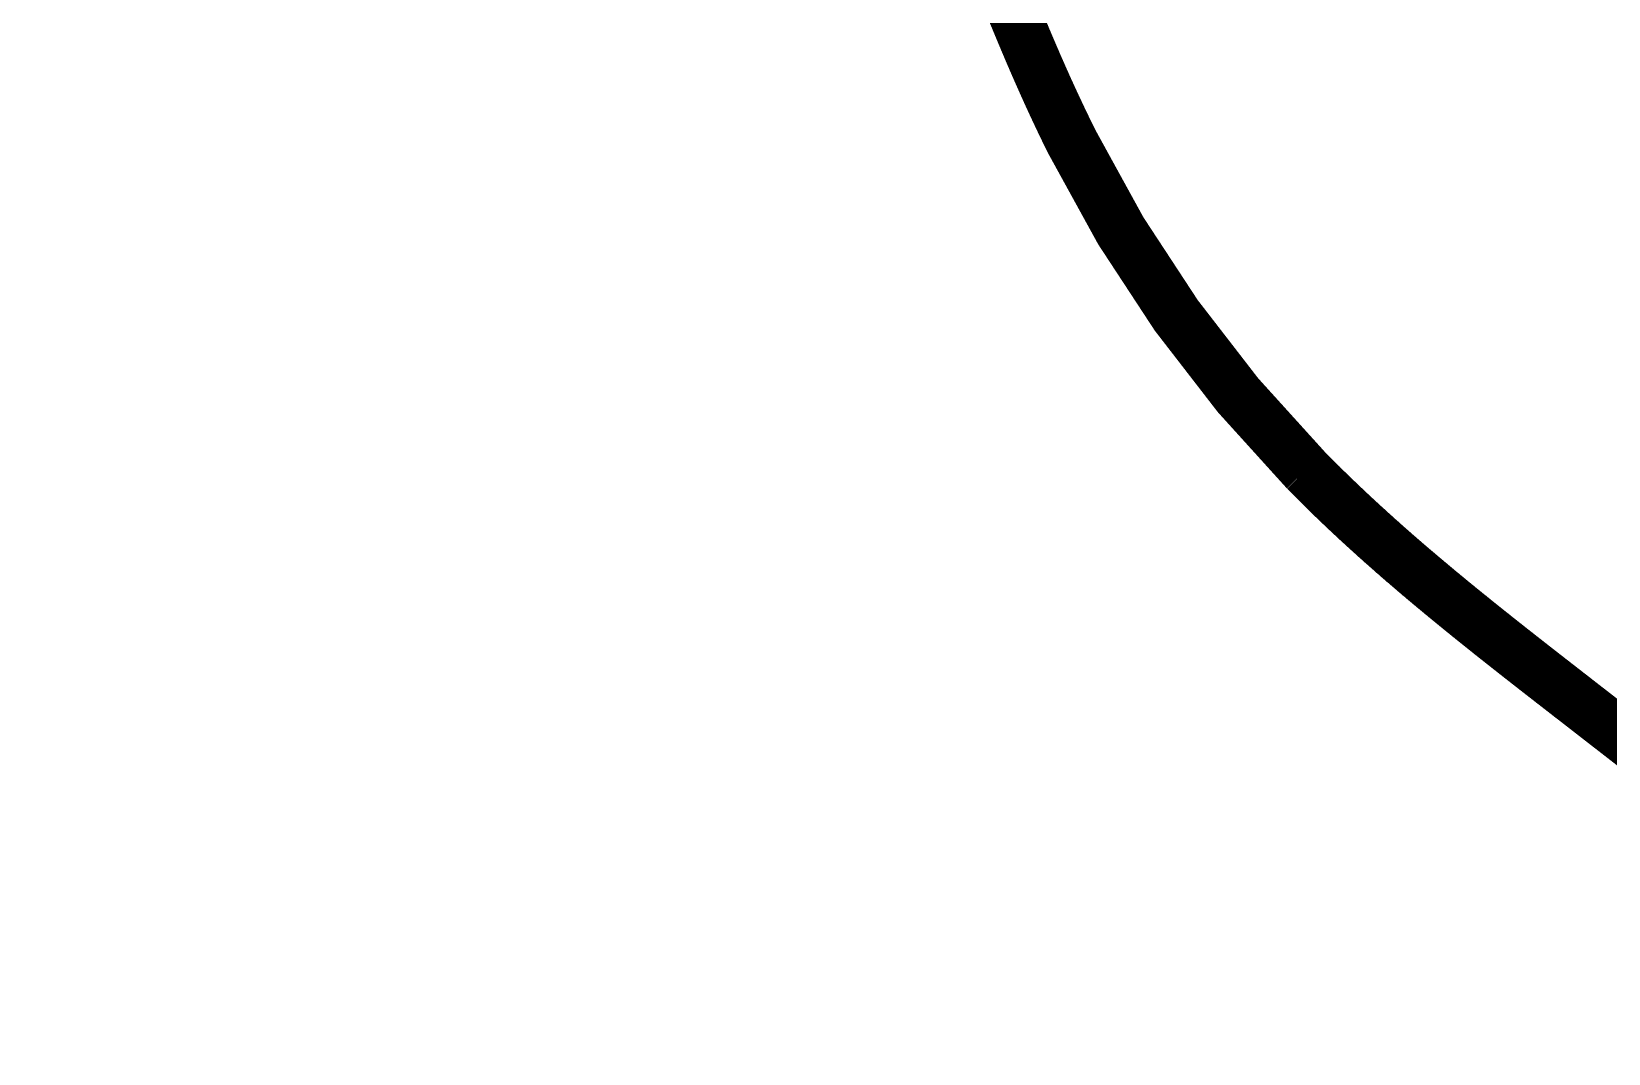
# Model space of a CAD drawing. Header units: millimetres. Extents: x 35362846 to 35427064, y 2977703 to 3025069.
# Drawn here: x 35376945 to 35381434, y 2999897 to 3002806 of the extents above; entities that cross this region are included whole.
import ezdxf

# ---------------------------------------------------------------- set-up
doc = ezdxf.new("R2010")
doc.units = ezdxf.units.MM
doc.layers.add('zhix', color=7, linetype='Continuous', lineweight=100)

msp = doc.modelspace()

# ---------------------------------------------------------------- linework, layer by layer
at = {"color": 7, "lineweight": 30, "const_width": 1}
for points in [[(35384406.5, 3005998.6, 0.000006), (35384370.3, 3006272.9, -0.000003), (35384314.3, 3006696.5, -0.004654)], [(35384406.5, 3005998.6, 0.000006), (35384370.3, 3006272.9, -0.000003), (35384314.3, 3006696.5, -0.004654)], [(35384466, 3006006.4, 0.000006), (35384429.8, 3006280.8, -0.000003), (35384373.8, 3006704.4, -0.004654)], [(35384466, 3006006.4, 0.000006), (35384429.8, 3006280.8, -0.000003), (35384373.8, 3006704.4, -0.004654)]]:
    msp.add_lwpolyline(points, format="xyb", dxfattribs=at)
at = {"layer": 'zhix', "color": 5, "const_width": 150, "flags": 128}
msp.add_lwpolyline([(35382421.4, 3000063.4), (35381335.7, 3000906.8), (35381334.9, 3000907.4), (35381334.2, 3000908), (35381333.4, 3000908.6), (35381332.6, 3000909.2), (35381331.8, 3000909.9), (35381331, 3000910.5), (35381330.2, 3000911.1), (35381329.4, 3000911.7), (35381328.6, 3000912.3), (35381327.8, 3000912.9), (35381327, 3000913.5), (35381326.3, 3000914.2), (35381325.5, 3000914.8), (35381324.7, 3000915.4), (35381323.9, 3000916), (35381323.1, 3000916.6), (35381322.3, 3000917.2), (35381321.5, 3000917.8), (35381320.7, 3000918.4), (35381319.9, 3000919.1), (35381319.2, 3000919.7), (35381318.4, 3000920.3), (35381317.6, 3000920.9), (35381316.8, 3000921.5), (35381316, 3000922.1), (35381315.2, 3000922.7), (35381314.4, 3000923.4), (35381313.6, 3000924), (35381312.8, 3000924.6), (35381312, 3000925.2), (35381311.3, 3000925.8), (35381310.5, 3000926.4), (35381309.7, 3000927), (35381308.9, 3000927.7), (35381308.1, 3000928.3), (35381307.3, 3000928.9), (35381306.5, 3000929.5), (35381305.7, 3000930.1), (35381304.9, 3000930.7), (35381304.1, 3000931.3), (35381303.4, 3000931.9), (35381302.6, 3000932.6), (35381301.8, 3000933.2), (35381301, 3000933.8), (35381300.2, 3000934.4), (35381299.4, 3000935), (35381298.6, 3000935.6), (35381297.8, 3000936.2), (35381297, 3000936.9), (35381296.3, 3000937.5), (35381295.5, 3000938.1), (35381294.7, 3000938.7), (35381293.9, 3000939.3), (35381293.1, 3000939.9), (35381292.3, 3000940.5), (35381291.5, 3000941.2), (35381290.7, 3000941.8), (35381289.9, 3000942.4), (35381289.1, 3000943), (35381288.4, 3000943.6), (35381287.6, 3000944.2), (35381286.8, 3000944.8), (35381286, 3000945.5), (35381285.2, 3000946.1), (35381284.4, 3000946.7), (35381283.6, 3000947.3), (35381282.8, 3000947.9), (35381282, 3000948.5), (35381281.3, 3000949.1), (35381280.5, 3000949.7), (35381279.7, 3000950.4), (35381278.9, 3000951), (35381278.1, 3000951.6), (35381277.3, 3000952.2), (35381276.5, 3000952.8), (35381275.7, 3000953.4), (35381274.9, 3000954), (35381274.2, 3000954.7), (35381273.4, 3000955.3), (35381272.6, 3000955.9), (35381271.8, 3000956.5), (35381271, 3000957.1), (35381270.2, 3000957.7), (35381269.4, 3000958.3), (35381268.6, 3000959), (35381267.8, 3000959.6), (35381267, 3000960.2), (35381266.3, 3000960.8), (35381265.5, 3000961.4), (35381264.7, 3000962), (35381263.9, 3000962.6), (35381263.1, 3000963.3), (35381262.3, 3000963.9), (35381261.5, 3000964.5), (35381260.7, 3000965.1), (35381259.9, 3000965.7), (35381259.2, 3000966.3), (35381258.4, 3000966.9), (35381257.6, 3000967.6), (35381256.8, 3000968.2), (35381256, 3000968.8), (35381255.2, 3000969.4), (35381254.4, 3000970), (35381253.6, 3000970.6), (35381252.8, 3000971.2), (35381252.1, 3000971.9), (35381251.3, 3000972.5), (35381250.5, 3000973.1), (35381249.7, 3000973.7), (35381248.9, 3000974.3), (35381248.1, 3000974.9), (35381247.3, 3000975.6), (35381246.5, 3000976.2), (35381245.7, 3000976.8), (35381245, 3000977.4), (35381244.2, 3000978), (35381243.4, 3000978.6), (35381242.6, 3000979.2), (35381241.8, 3000979.9), (35381241, 3000980.5), (35381240.2, 3000981.1), (35381239.4, 3000981.7), (35381238.7, 3000982.3), (35381237.9, 3000982.9), (35381237.1, 3000983.5), (35381236.3, 3000984.2), (35381235.5, 3000984.8), (35381234.7, 3000985.4), (35381233.9, 3000986), (35381233.1, 3000986.6), (35381232.3, 3000987.2), (35381231.6, 3000987.9), (35381230.8, 3000988.5), (35381230, 3000989.1), (35381229.2, 3000989.7), (35381228.4, 3000990.3), (35381227.6, 3000990.9), (35381226.8, 3000991.5), (35381226, 3000992.2), (35381225.3, 3000992.8), (35381224.5, 3000993.4), (35381223.7, 3000994), (35381222.9, 3000994.6), (35381222.1, 3000995.2), (35381221.3, 3000995.9), (35381220.5, 3000996.5), (35381219.7, 3000997.1), (35381218.9, 3000997.7), (35381218.2, 3000998.3), (35381217.4, 3000998.9), (35381216.6, 3000999.6), (35381215.8, 3001000.2), (35381215, 3001000.8), (35381214.2, 3001001.4), (35381213.4, 3001002), (35381212.6, 3001002.6), (35381211.9, 3001003.2), (35381211.1, 3001003.9), (35381210.3, 3001004.5), (35381209.5, 3001005.1), (35381208.7, 3001005.7), (35381207.9, 3001006.3), (35381207.1, 3001006.9), (35381206.3, 3001007.6), (35381205.6, 3001008.2), (35381204.8, 3001008.8), (35381204, 3001009.4), (35381203.2, 3001010), (35381202.4, 3001010.6), (35381201.6, 3001011.3), (35381200.8, 3001011.9), (35381200, 3001012.5), (35381199.3, 3001013.1), (35381198.5, 3001013.7), (35381197.7, 3001014.3), (35381196.9, 3001015), (35381196.1, 3001015.6), (35381195.3, 3001016.2), (35381194.5, 3001016.8), (35381193.7, 3001017.4), (35381193, 3001018), (35381192.2, 3001018.7), (35381191.4, 3001019.3), (35381190.6, 3001019.9), (35381189.8, 3001020.5), (35381189, 3001021.1), (35381188.2, 3001021.7), (35381187.5, 3001022.4), (35381186.7, 3001023), (35381185.9, 3001023.6), (35381185.1, 3001024.2), (35381184.3, 3001024.8), (35381183.5, 3001025.4), (35381182.7, 3001026.1), (35381181.9, 3001026.7), (35381181.2, 3001027.3), (35381180.4, 3001027.9), (35381179.6, 3001028.5), (35381178.8, 3001029.2), (35381178, 3001029.8), (35381177.2, 3001030.4), (35381176.4, 3001031), (35381175.7, 3001031.6), (35381174.9, 3001032.2), (35381174.1, 3001032.9), (35381173.3, 3001033.5), (35381172.5, 3001034.1), (35381171.7, 3001034.7), (35381170.9, 3001035.3), (35381170.2, 3001036), (35381169.4, 3001036.6), (35381168.6, 3001037.2), (35381167.8, 3001037.8), (35381167, 3001038.4), (35381166.2, 3001039), (35381165.4, 3001039.7), (35381164.7, 3001040.3), (35381163.9, 3001040.9), (35381163.1, 3001041.5), (35381162.3, 3001042.1), (35381161.5, 3001042.8), (35381160.7, 3001043.4), (35381159.9, 3001044), (35381159.2, 3001044.6), (35381158.4, 3001045.2), (35381157.6, 3001045.8), (35381156.8, 3001046.5), (35381156, 3001047.1), (35381155.2, 3001047.7), (35381154.4, 3001048.3), (35381153.7, 3001048.9), (35381152.9, 3001049.6), (35381152.1, 3001050.2), (35381151.3, 3001050.8), (35381150.5, 3001051.4), (35381149.7, 3001052), (35381148.9, 3001052.7), (35381148.2, 3001053.3), (35381147.4, 3001053.9), (35381146.6, 3001054.5), (35381145.8, 3001055.1), (35381145, 3001055.8), (35381144.2, 3001056.4), (35381143.4, 3001057), (35381142.7, 3001057.6), (35381141.9, 3001058.2), (35381141.1, 3001058.9), (35381140.3, 3001059.5), (35381139.5, 3001060.1), (35381138.7, 3001060.7), (35381138, 3001061.3), (35381137.2, 3001062), (35381136.4, 3001062.6), (35381135.6, 3001063.2), (35381134.8, 3001063.8), (35381134, 3001064.4), (35381133.2, 3001065.1), (35381132.5, 3001065.7), (35381131.7, 3001066.3), (35381130.9, 3001066.9), (35381130.1, 3001067.5), (35381129.3, 3001068.2), (35381128.5, 3001068.8), (35381127.8, 3001069.4), (35381127, 3001070), (35381126.2, 3001070.6), (35381125.4, 3001071.3), (35381124.6, 3001071.9), (35381123.8, 3001072.5), (35381123.1, 3001073.1), (35381122.3, 3001073.7), (35381121.5, 3001074.4), (35381120.7, 3001075), (35381119.9, 3001075.6), (35381119.1, 3001076.2), (35381118.4, 3001076.9), (35381117.6, 3001077.5), (35381116.8, 3001078.1), (35381116, 3001078.7), (35381115.2, 3001079.3), (35381114.4, 3001080), (35381113.7, 3001080.6), (35381112.9, 3001081.2), (35381112.1, 3001081.8), (35381111.3, 3001082.5), (35381110.5, 3001083.1), (35381109.7, 3001083.7), (35381109, 3001084.3), (35381108.2, 3001084.9), (35381107.4, 3001085.6), (35381106.6, 3001086.2), (35381105.8, 3001086.8), (35381105, 3001087.4), (35381104.3, 3001088.1), (35381103.5, 3001088.7), (35381102.7, 3001089.3), (35381101.9, 3001089.9), (35381101.1, 3001090.5), (35381100.4, 3001091.2), (35381099.6, 3001091.8), (35381098.8, 3001092.4), (35381098, 3001093), (35381097.2, 3001093.7), (35381096.4, 3001094.3), (35381095.7, 3001094.9), (35381094.9, 3001095.5), (35381094.1, 3001096.2), (35381093.3, 3001096.8), (35381092.5, 3001097.4), (35381091.7, 3001098), (35381091, 3001098.6), (35381090.2, 3001099.3), (35381089.4, 3001099.9), (35381088.6, 3001100.5), (35381087.8, 3001101.1), (35381087.1, 3001101.8), (35381086.3, 3001102.4), (35381085.5, 3001103), (35381084.7, 3001103.6), (35381083.9, 3001104.3), (35381083.2, 3001104.9), (35381082.4, 3001105.5), (35381081.6, 3001106.1), (35381080.8, 3001106.8), (35381080, 3001107.4), (35381079.2, 3001108), (35381078.5, 3001108.6), (35381077.7, 3001109.3), (35381076.9, 3001109.9), (35381076.1, 3001110.5), (35381075.3, 3001111.1), (35381074.6, 3001111.8), (35381073.8, 3001112.4), (35381073, 3001113), (35381072.2, 3001113.6), (35381071.4, 3001114.3), (35381070.7, 3001114.9), (35381069.9, 3001115.5), (35381069.1, 3001116.1), (35381068.3, 3001116.8), (35381067.5, 3001117.4), (35381066.8, 3001118), (35381066, 3001118.6), (35381065.2, 3001119.3), (35381064.4, 3001119.9), (35381063.6, 3001120.5), (35381062.9, 3001121.1), (35381062.1, 3001121.8), (35381061.3, 3001122.4), (35381060.5, 3001123), (35381059.7, 3001123.7), (35381059, 3001124.3), (35381058.2, 3001124.9), (35381057.4, 3001125.5), (35381056.6, 3001126.2), (35381055.8, 3001126.8), (35381055.1, 3001127.4), (35381054.3, 3001128), (35381053.5, 3001128.7), (35381052.7, 3001129.3), (35381052, 3001129.9), (35381051.2, 3001130.5), (35381050.4, 3001131.2), (35381049.6, 3001131.8), (35381048.8, 3001132.4), (35381048.1, 3001133.1), (35381047.3, 3001133.7), (35381046.5, 3001134.3), (35381045.7, 3001134.9), (35381044.9, 3001135.6), (35381044.2, 3001136.2), (35381043.4, 3001136.8), (35381042.6, 3001137.5), (35381041.8, 3001138.1), (35381041.1, 3001138.7), (35381040.3, 3001139.3), (35381039.5, 3001140), (35381038.7, 3001140.6), (35381037.9, 3001141.2), (35381037.2, 3001141.9), (35381036.4, 3001142.5), (35381035.6, 3001143.1), (35381034.8, 3001143.7), (35381034.1, 3001144.4), (35381033.3, 3001145), (35381032.5, 3001145.6), (35381031.7, 3001146.3), (35381030.9, 3001146.9), (35381030.2, 3001147.5), (35381029.4, 3001148.1), (35381028.6, 3001148.8), (35381027.8, 3001149.4), (35381027.1, 3001150), (35381026.3, 3001150.7), (35381025.5, 3001151.3), (35381024.7, 3001151.9), (35381024, 3001152.6), (35381023.2, 3001153.2), (35381022.4, 3001153.8), (35381021.6, 3001154.4), (35381020.9, 3001155.1), (35381020.1, 3001155.7), (35381019.3, 3001156.3), (35381018.5, 3001157), (35381017.7, 3001157.6), (35381017, 3001158.2), (35381016.2, 3001158.9), (35381015.4, 3001159.5), (35381014.6, 3001160.1), (35381013.9, 3001160.7), (35381013.1, 3001161.4), (35381012.3, 3001162), (35381011.5, 3001162.6), (35381010.8, 3001163.3), (35381010, 3001163.9), (35381009.2, 3001164.5), (35381008.4, 3001165.2), (35381007.7, 3001165.8), (35381006.9, 3001166.4), (35381006.1, 3001167.1), (35381005.3, 3001167.7), (35381004.6, 3001168.3), (35381003.8, 3001169), (35381003, 3001169.6), (35381002.2, 3001170.2), (35381001.5, 3001170.9), (35381000.7, 3001171.5), (35380999.9, 3001172.1), (35380999.1, 3001172.8), (35380998.4, 3001173.4), (35380997.6, 3001174), (35380996.8, 3001174.7), (35380996, 3001175.3), (35380995.3, 3001175.9), (35380994.5, 3001176.6), (35380993.7, 3001177.2), (35380993, 3001177.8), (35380992.2, 3001178.5), (35380991.4, 3001179.1), (35380990.6, 3001179.7), (35380989.9, 3001180.4), (35380989.1, 3001181), (35380988.3, 3001181.6), (35380987.5, 3001182.3), (35380986.8, 3001182.9), (35380986, 3001183.5), (35380985.2, 3001184.2), (35380984.4, 3001184.8), (35380983.7, 3001185.4), (35380982.9, 3001186.1), (35380982.1, 3001186.7), (35380981.4, 3001187.3), (35380980.6, 3001188), (35380979.8, 3001188.6), (35380979, 3001189.2), (35380978.3, 3001189.9), (35380977.5, 3001190.5), (35380976.7, 3001191.1), (35380975.9, 3001191.8), (35380975.2, 3001192.4), (35380974.4, 3001193.1), (35380973.6, 3001193.7), (35380972.9, 3001194.3), (35380972.1, 3001195), (35380971.3, 3001195.6), (35380970.5, 3001196.2), (35380969.8, 3001196.9), (35380969, 3001197.5), (35380968.2, 3001198.1), (35380967.5, 3001198.8), (35380966.7, 3001199.4), (35380965.9, 3001200.1), (35380965.1, 3001200.7), (35380964.4, 3001201.3), (35380963.6, 3001202), (35380962.8, 3001202.6), (35380962.1, 3001203.2), (35380961.3, 3001203.9), (35380960.5, 3001204.5), (35380959.8, 3001205.2), (35380959, 3001205.8), (35380958.2, 3001206.4), (35380957.4, 3001207.1), (35380956.7, 3001207.7), (35380955.9, 3001208.3), (35380955.1, 3001209), (35380954.4, 3001209.6), (35380953.6, 3001210.3), (35380952.8, 3001210.9), (35380952.1, 3001211.5), (35380951.3, 3001212.2), (35380950.5, 3001212.8), (35380949.7, 3001213.5), (35380949, 3001214.1), (35380948.2, 3001214.7), (35380947.4, 3001215.4), (35380946.7, 3001216), (35380945.9, 3001216.6), (35380945.1, 3001217.3), (35380944.4, 3001217.9), (35380943.6, 3001218.6), (35380942.8, 3001219.2), (35380942.1, 3001219.8), (35380941.3, 3001220.5), (35380940.5, 3001221.1), (35380939.8, 3001221.8), (35380939, 3001222.4), (35380938.2, 3001223), (35380937.5, 3001223.7), (35380936.7, 3001224.3), (35380935.9, 3001225), (35380935.1, 3001225.6), (35380934.4, 3001226.3), (35380933.6, 3001226.9), (35380932.8, 3001227.5), (35380932.1, 3001228.2), (35380931.3, 3001228.8), (35380930.5, 3001229.5), (35380929.8, 3001230.1), (35380929, 3001230.7), (35380928.2, 3001231.4), (35380927.5, 3001232), (35380926.7, 3001232.7), (35380925.9, 3001233.3), (35380925.2, 3001234), (35380924.4, 3001234.6), (35380923.6, 3001235.2), (35380922.9, 3001235.9), (35380922.1, 3001236.5), (35380921.3, 3001237.2), (35380920.6, 3001237.8), (35380919.8, 3001238.5), (35380919, 3001239.1), (35380918.3, 3001239.7), (35380917.5, 3001240.4), (35380916.8, 3001241), (35380916, 3001241.7), (35380915.2, 3001242.3), (35380914.5, 3001243), (35380913.7, 3001243.6), (35380912.9, 3001244.2), (35380912.2, 3001244.9), (35380911.4, 3001245.5), (35380910.6, 3001246.2), (35380909.9, 3001246.8), (35380909.1, 3001247.5), (35380908.3, 3001248.1), (35380907.6, 3001248.8), (35380906.8, 3001249.4), (35380906, 3001250), (35380905.3, 3001250.7), (35380904.5, 3001251.3), (35380903.8, 3001252), (35380903, 3001252.6), (35380902.2, 3001253.3), (35380901.5, 3001253.9), (35380900.7, 3001254.6), (35380899.9, 3001255.2), (35380899.2, 3001255.9), (35380898.4, 3001256.5), (35380897.6, 3001257.1), (35380896.9, 3001257.8), (35380896.1, 3001258.4), (35380895.4, 3001259.1), (35380894.6, 3001259.7), (35380893.8, 3001260.4), (35380893.1, 3001261), (35380892.3, 3001261.7), (35380891.5, 3001262.3), (35380890.8, 3001263), (35380890, 3001263.6), (35380889.3, 3001264.3), (35380888.5, 3001264.9), (35380887.7, 3001265.6), (35380887, 3001266.2), (35380886.2, 3001266.9), (35380885.5, 3001267.5), (35380884.7, 3001268.2), (35380883.9, 3001268.8), (35380883.2, 3001269.5), (35380882.4, 3001270.1), (35380881.6, 3001270.7), (35380880.9, 3001271.4), (35380880.1, 3001272), (35380879.4, 3001272.7), (35380878.6, 3001273.3), (35380877.8, 3001274), (35380877.1, 3001274.6), (35380876.3, 3001275.3), (35380875.6, 3001275.9), (35380874.8, 3001276.6), (35380874, 3001277.2), (35380873.3, 3001277.9), (35380872.5, 3001278.5), (35380871.8, 3001279.2), (35380871, 3001279.8), (35380870.2, 3001280.5), (35380869.5, 3001281.1), (35380868.7, 3001281.8), (35380868, 3001282.4), (35380867.2, 3001283.1), (35380866.4, 3001283.7), (35380865.7, 3001284.4), (35380864.9, 3001285.1), (35380864.2, 3001285.7), (35380863.4, 3001286.4), (35380862.7, 3001287), (35380861.9, 3001287.7), (35380861.1, 3001288.3), (35380860.4, 3001289), (35380859.6, 3001289.6), (35380858.9, 3001290.3), (35380858.1, 3001290.9), (35380857.3, 3001291.6), (35380856.6, 3001292.2), (35380855.8, 3001292.9), (35380855.1, 3001293.5), (35380854.3, 3001294.2), (35380853.6, 3001294.8), (35380852.8, 3001295.5), (35380852, 3001296.1), (35380851.3, 3001296.8), (35380850.5, 3001297.5), (35380849.8, 3001298.1), (35380849, 3001298.8), (35380848.3, 3001299.4), (35380847.5, 3001300.1), (35380846.8, 3001300.7), (35380846, 3001301.4), (35380845.2, 3001302), (35380844.5, 3001302.7), (35380843.7, 3001303.3), (35380843, 3001304), (35380842.2, 3001304.7), (35380841.5, 3001305.3), (35380840.7, 3001306), (35380840, 3001306.6), (35380839.2, 3001307.3), (35380838.4, 3001307.9), (35380837.7, 3001308.6), (35380836.9, 3001309.2), (35380836.2, 3001309.9), (35380835.4, 3001310.6), (35380834.7, 3001311.2), (35380833.9, 3001311.9), (35380833.2, 3001312.5), (35380832.4, 3001313.2), (35380831.7, 3001313.8), (35380830.9, 3001314.5), (35380830.1, 3001315.2), (35380829.4, 3001315.8), (35380828.6, 3001316.5), (35380827.9, 3001317.1), (35380827.1, 3001317.8), (35380826.4, 3001318.4), (35380825.6, 3001319.1), (35380824.9, 3001319.8), (35380824.1, 3001320.4), (35380823.4, 3001321.1), (35380822.6, 3001321.7), (35380821.9, 3001322.4), (35380821.1, 3001323.1), (35380820.4, 3001323.7), (35380819.6, 3001324.4), (35380818.9, 3001325), (35380818.1, 3001325.7), (35380817.4, 3001326.3), (35380816.6, 3001327), (35380815.8, 3001327.7), (35380815.1, 3001328.3), (35380814.3, 3001329), (35380813.6, 3001329.6), (35380812.8, 3001330.3), (35380812.1, 3001331), (35380811.3, 3001331.6), (35380810.6, 3001332.3), (35380809.8, 3001333), (35380809.1, 3001333.6), (35380808.3, 3001334.3), (35380807.6, 3001334.9), (35380806.8, 3001335.6), (35380806.1, 3001336.3), (35380805.3, 3001336.9), (35380804.6, 3001337.6), (35380803.8, 3001338.2), (35380803.1, 3001338.9), (35380802.3, 3001339.6), (35380801.6, 3001340.2), (35380800.8, 3001340.9), (35380800.1, 3001341.6), (35380799.3, 3001342.2), (35380798.6, 3001342.9), (35380797.9, 3001343.5), (35380797.1, 3001344.2), (35380796.4, 3001344.9), (35380795.6, 3001345.5), (35380794.9, 3001346.2), (35380794.1, 3001346.9), (35380793.4, 3001347.5), (35380792.6, 3001348.2), (35380791.9, 3001348.9), (35380791.1, 3001349.5), (35380790.4, 3001350.2), (35380789.6, 3001350.8), (35380788.9, 3001351.5), (35380788.1, 3001352.2), (35380787.4, 3001352.8), (35380786.6, 3001353.5), (35380785.9, 3001354.2), (35380785.1, 3001354.8), (35380784.4, 3001355.5), (35380783.7, 3001356.2), (35380782.9, 3001356.8), (35380782.2, 3001357.5), (35380781.4, 3001358.2), (35380780.7, 3001358.8), (35380779.9, 3001359.5), (35380779.2, 3001360.2), (35380778.4, 3001360.8), (35380777.7, 3001361.5), (35380776.9, 3001362.2), (35380776.2, 3001362.8), (35380775.5, 3001363.5), (35380774.7, 3001364.2), (35380774, 3001364.8), (35380773.2, 3001365.5), (35380772.5, 3001366.2), (35380771.7, 3001366.8), (35380771, 3001367.5), (35380770.2, 3001368.2), (35380769.5, 3001368.8), (35380768.8, 3001369.5), (35380768, 3001370.2), (35380767.3, 3001370.9), (35380766.5, 3001371.5), (35380765.8, 3001372.2), (35380765, 3001372.9), (35380764.3, 3001373.5), (35380763.6, 3001374.2), (35380762.8, 3001374.9), (35380762.1, 3001375.5), (35380761.3, 3001376.2), (35380760.6, 3001376.9), (35380759.8, 3001377.6), (35380759.1, 3001378.2), (35380758.4, 3001378.9), (35380757.6, 3001379.6), (35380756.9, 3001380.2), (35380756.1, 3001380.9), (35380755.4, 3001381.6), (35380754.7, 3001382.3), (35380753.9, 3001382.9), (35380753.2, 3001383.6), (35380752.4, 3001384.3), (35380751.7, 3001384.9), (35380751, 3001385.6), (35380750.2, 3001386.3), (35380749.5, 3001387), (35380748.7, 3001387.6), (35380748, 3001388.3), (35380747.3, 3001389), (35380746.5, 3001389.6), (35380745.8, 3001390.3), (35380745, 3001391), (35380744.3, 3001391.7), (35380743.6, 3001392.3), (35380742.8, 3001393), (35380742.1, 3001393.7), (35380741.3, 3001394.4), (35380740.6, 3001395), (35380739.9, 3001395.7), (35380739.1, 3001396.4), (35380738.4, 3001397.1), (35380737.7, 3001397.7), (35380736.9, 3001398.4), (35380736.2, 3001399.1), (35380735.4, 3001399.8), (35380734.7, 3001400.4), (35380734, 3001401.1), (35380733.2, 3001401.8), (35380732.5, 3001402.5), (35380731.8, 3001403.1), (35380731, 3001403.8), (35380730.3, 3001404.5), (35380729.5, 3001405.2), (35380728.8, 3001405.8), (35380728.1, 3001406.5), (35380727.3, 3001407.2), (35380726.6, 3001407.9), (35380725.9, 3001408.6), (35380725.1, 3001409.2), (35380724.4, 3001409.9), (35380723.7, 3001410.6), (35380722.9, 3001411.3), (35380722.2, 3001411.9), (35380721.5, 3001412.6), (35380720.7, 3001413.3), (35380720, 3001414), (35380719.3, 3001414.7), (35380718.5, 3001415.3), (35380717.8, 3001416), (35380717.1, 3001416.7), (35380716.3, 3001417.4), (35380715.6, 3001418.1), (35380714.9, 3001418.7), (35380714.1, 3001419.4), (35380713.4, 3001420.1), (35380712.7, 3001420.8), (35380711.9, 3001421.5), (35380711.2, 3001422.1), (35380710.5, 3001422.8), (35380709.7, 3001423.5), (35380709, 3001424.2), (35380708.3, 3001424.9), (35380707.5, 3001425.5), (35380706.8, 3001426.2), (35380706.1, 3001426.9), (35380705.3, 3001427.6), (35380704.6, 3001428.3), (35380703.9, 3001429), (35380703.1, 3001429.6), (35380702.4, 3001430.3), (35380701.7, 3001431), (35380700.9, 3001431.7), (35380700.2, 3001432.4), (35380699.5, 3001433.1), (35380698.8, 3001433.7), (35380698, 3001434.4), (35380697.3, 3001435.1), (35380696.6, 3001435.8), (35380695.8, 3001436.5), (35380695.1, 3001437.2), (35380694.4, 3001437.8), (35380693.6, 3001438.5), (35380692.9, 3001439.2), (35380692.2, 3001439.9), (35380691.5, 3001440.6), (35380690.7, 3001441.3), (35380690, 3001441.9), (35380689.3, 3001442.6), (35380688.5, 3001443.3), (35380687.8, 3001444), (35380687.1, 3001444.7), (35380686.4, 3001445.4), (35380685.6, 3001446.1), (35380684.9, 3001446.8), (35380684.2, 3001447.4), (35380683.5, 3001448.1), (35380682.7, 3001448.8), (35380682, 3001449.5), (35380681.3, 3001450.2), (35380680.6, 3001450.9), (35380679.8, 3001451.6), (35380679.1, 3001452.2), (35380678.4, 3001452.9), (35380677.6, 3001453.6), (35380676.9, 3001454.3), (35380676.2, 3001455), (35380675.5, 3001455.7), (35380674.7, 3001456.4), (35380674, 3001457.1), (35380673.3, 3001457.8), (35380672.6, 3001458.4), (35380671.9, 3001459.1), (35380671.1, 3001459.8), (35380670.4, 3001460.5), (35380669.7, 3001461.2), (35380669, 3001461.9), (35380668.2, 3001462.6), (35380667.5, 3001463.3), (35380666.8, 3001464), (35380666.1, 3001464.7), (35380665.3, 3001465.3), (35380664.6, 3001466), (35380663.9, 3001466.7), (35380663.2, 3001467.4), (35380662.4, 3001468.1), (35380661.7, 3001468.8), (35380661, 3001469.5), (35380660.3, 3001470.2), (35380659.6, 3001470.9), (35380658.8, 3001471.6), (35380658.1, 3001472.3), (35380657.4, 3001473), (35380656.7, 3001473.7), (35380656, 3001474.3), (35380655.2, 3001475), (35380654.5, 3001475.7), (35380653.8, 3001476.4), (35380653.1, 3001477.1), (35380652.4, 3001477.8), (35380651.6, 3001478.5), (35380650.9, 3001479.2), (35380650.2, 3001479.9), (35380649.5, 3001480.6), (35380648.8, 3001481.3), (35380648, 3001482), (35380647.3, 3001482.7), (35380646.6, 3001483.4), (35380645.9, 3001484.1), (35380645.2, 3001484.8), (35380644.4, 3001485.5), (35380643.7, 3001486.2), (35380643, 3001486.9), (35380642.3, 3001487.6), (35380641.6, 3001488.2), (35380640.9, 3001488.9), (35380640.1, 3001489.6), (35380639.4, 3001490.3), (35380638.7, 3001491), (35380638, 3001491.7), (35380637.3, 3001492.4), (35380636.6, 3001493.1), (35380635.8, 3001493.8), (35380635.1, 3001494.5), (35380634.4, 3001495.2), (35380633.7, 3001495.9), (35380633, 3001496.6), (35380632.3, 3001497.3), (35380631.6, 3001498), (35380630.8, 3001498.7), (35380630.1, 3001499.4), (35380629.4, 3001500.1), (35380628.7, 3001500.8), (35380628, 3001501.5), (35380627.3, 3001502.2), (35380626.6, 3001502.9), (35380625.8, 3001503.6), (35380625.1, 3001504.3), (35380624.4, 3001505), (35380623.7, 3001505.7), (35380623, 3001506.4), (35380622.3, 3001507.1), (35380621.6, 3001507.8), (35380620.8, 3001508.5), (35380620.1, 3001509.2), (35380619.4, 3001509.9), (35380618.7, 3001510.6), (35380618, 3001511.3), (35380617.3, 3001512), (35380616.6, 3001512.7), (35380615.9, 3001513.4), (35380615.2, 3001514.2), (35380614.4, 3001514.9), (35380613.7, 3001515.6), (35380613, 3001516.3), (35380612.3, 3001517), (35380611.6, 3001517.7), (35380610.9, 3001518.4), (35380610.2, 3001519.1), (35380609.5, 3001519.8), (35380608.8, 3001520.5), (35380608.1, 3001521.2), (35380607.3, 3001521.9), (35380606.6, 3001522.6), (35380605.9, 3001523.3), (35380605.2, 3001524), (35380604.5, 3001524.7), (35380603.8, 3001525.4), (35380603.1, 3001526.1), (35380602.4, 3001526.8), (35380601.7, 3001527.5), (35380601, 3001528.3), (35380600.3, 3001529), (35380599.6, 3001529.7), (35380598.9, 3001530.4), (35380598.1, 3001531.1), (35380597.4, 3001531.8), (35380596.7, 3001532.5), (35380596, 3001533.2), (35380595.3, 3001533.9), (35380594.6, 3001534.6), (35380593.9, 3001535.3), (35380593.2, 3001536), (35380592.5, 3001536.8), (35380591.8, 3001537.5), (35380591.1, 3001538.2), (35380590.4, 3001538.9), (35380589.7, 3001539.6), (35380589, 3001540.3), (35380588.3, 3001541), (35380587.6, 3001541.7), (35380586.9, 3001542.4), (35380586.2, 3001543.1), (35380585.5, 3001543.9), (35380584.8, 3001544.6), (35380584.1, 3001545.3), (35380583.4, 3001546), (35380582.7, 3001546.7), (35380581.9, 3001547.4), (35380581.2, 3001548.1), (35380580.5, 3001548.8), (35380579.8, 3001549.5), (35380579.1, 3001550.3), (35380578.4, 3001551), (35380577.7, 3001551.7), (35380577, 3001552.4), (35380576.3, 3001553.1), (35380575.6, 3001553.8), (35380574.9, 3001554.5), (35380574.2, 3001555.3), (35380573.5, 3001556), (35380572.8, 3001556.7), (35380572.1, 3001557.4), (35380572.1, 3001557.4, -0.077831), (35379907.3, 3002490), (35379907.1, 3002490.4), (35379906.6, 3002491.3), (35379906.2, 3002492.2), (35379905.7, 3002493.1), (35379905.3, 3002494), (35379904.8, 3002494.9), (35379904.4, 3002495.8), (35379903.9, 3002496.7), (35379903.5, 3002497.6), (35379903.1, 3002498.5), (35379902.6, 3002499.4), (35379902.2, 3002500.3), (35379901.7, 3002501.1), (35379901.3, 3002502), (35379900.8, 3002502.9), (35379900.4, 3002503.8), (35379899.9, 3002504.7), (35379899.5, 3002505.6), (35379899.1, 3002506.5), (35379898.6, 3002507.4), (35379898.2, 3002508.3), (35379897.7, 3002509.2), (35379897.3, 3002510.1), (35379896.8, 3002511), (35379896.4, 3002511.9), (35379896, 3002512.8), (35379895.5, 3002513.7), (35379895.1, 3002514.6), (35379894.6, 3002515.5), (35379894.2, 3002516.4), (35379893.8, 3002517.3), (35379893.3, 3002518.2), (35379892.9, 3002519.1), (35379892.4, 3002520), (35379892, 3002520.9), (35379891.6, 3002521.8), (35379891.1, 3002522.7), (35379890.7, 3002523.6), (35379890.2, 3002524.5), (35379889.8, 3002525.4), (35379889.4, 3002526.3), (35379888.9, 3002527.2), (35379888.5, 3002528.1), (35379888.1, 3002529), (35379887.6, 3002529.9), (35379887.2, 3002530.8), (35379886.7, 3002531.7), (35379886.3, 3002532.6), (35379885.9, 3002533.5), (35379885.4, 3002534.4), (35379885, 3002535.3), (35379884.6, 3002536.2), (35379884.1, 3002537.1), (35379883.7, 3002538), (35379883.3, 3002538.9), (35379882.8, 3002539.8), (35379882.4, 3002540.7), (35379882, 3002541.6), (35379881.5, 3002542.5), (35379881.1, 3002543.4), (35379880.7, 3002544.3), (35379880.2, 3002545.2), (35379879.8, 3002546.1), (35379879.4, 3002547), (35379878.9, 3002547.9), (35379878.5, 3002548.8), (35379878.1, 3002549.7), (35379877.6, 3002550.6), (35379877.2, 3002551.5), (35379876.8, 3002552.4), (35379876.3, 3002553.3), (35379875.9, 3002554.2), (35379875.5, 3002555.1), (35379875, 3002556), (35379874.6, 3002556.9), (35379874.2, 3002557.8), (35379873.7, 3002558.7), (35379873.3, 3002559.6), (35379872.9, 3002560.5), (35379872.5, 3002561.4), (35379872, 3002562.3), (35379871.6, 3002563.2), (35379871.2, 3002564.1), (35379870.7, 3002565), (35379870.3, 3002565.9), (35379869.9, 3002566.8), (35379869.5, 3002567.7), (35379869, 3002568.6), (35379868.6, 3002569.5), (35379868.2, 3002570.4), (35379867.7, 3002571.4), (35379867.3, 3002572.3), (35379866.9, 3002573.2), (35379866.5, 3002574.1), (35379866, 3002575), (35379865.6, 3002575.9), (35379865.2, 3002576.8), (35379864.8, 3002577.7), (35379864.3, 3002578.6), (35379863.9, 3002579.5), (35379863.5, 3002580.4), (35379863.1, 3002581.3), (35379862.6, 3002582.2), (35379862.2, 3002583.1), (35379861.8, 3002584), (35379861.4, 3002584.9), (35379860.9, 3002585.8), (35379860.5, 3002586.7), (35379860.1, 3002587.6), (35379859.7, 3002588.6), (35379859.2, 3002589.5), (35379858.8, 3002590.4), (35379858.4, 3002591.3), (35379858, 3002592.2), (35379857.6, 3002593.1), (35379857.1, 3002594), (35379856.7, 3002594.9), (35379856.3, 3002595.8), (35379855.9, 3002596.7), (35379855.4, 3002597.6), (35379855, 3002598.5), (35379854.6, 3002599.4), (35379854.2, 3002600.3), (35379853.8, 3002601.2), (35379853.3, 3002602.2), (35379852.9, 3002603.1), (35379852.5, 3002604), (35379852.1, 3002604.9), (35379851.7, 3002605.8), (35379851.2, 3002606.7), (35379850.8, 3002607.6), (35379850.4, 3002608.5), (35379850, 3002609.4), (35379849.6, 3002610.3), (35379849.1, 3002611.2), (35379848.7, 3002612.1), (35379848.3, 3002613), (35379847.9, 3002614), (35379847.5, 3002614.9), (35379847.1, 3002615.8), (35379846.6, 3002616.7), (35379846.2, 3002617.6), (35379845.8, 3002618.5), (35379845.4, 3002619.4), (35379845, 3002620.3), (35379844.6, 3002621.2), (35379844.1, 3002622.1), (35379843.7, 3002623), (35379843.3, 3002624), (35379842.9, 3002624.9), (35379842.5, 3002625.8), (35379842.1, 3002626.7), (35379841.6, 3002627.6), (35379841.2, 3002628.5), (35379840.8, 3002629.4), (35379840.4, 3002630.3), (35379840, 3002631.2), (35379839.6, 3002632.1), (35379839.2, 3002633.1), (35379838.7, 3002634), (35379838.3, 3002634.9), (35379837.9, 3002635.8), (35379837.5, 3002636.7), (35379837.1, 3002637.6), (35379836.7, 3002638.5), (35379836.3, 3002639.4), (35379835.9, 3002640.3), (35379835.4, 3002641.3), (35379835, 3002642.2), (35379834.6, 3002643.1), (35379834.2, 3002644), (35379833.8, 3002644.9), (35379833.4, 3002645.8), (35379833, 3002646.7), (35379832.6, 3002647.6), (35379832.2, 3002648.5), (35379831.7, 3002649.5), (35379831.3, 3002650.4), (35379830.9, 3002651.3), (35379830.5, 3002652.2), (35379830.1, 3002653.1), (35379829.7, 3002654), (35379829.3, 3002654.9), (35379828.9, 3002655.8), (35379828.5, 3002656.8), (35379828.1, 3002657.7), (35379827.7, 3002658.6), (35379827.2, 3002659.5), (35379826.8, 3002660.4), (35379826.4, 3002661.3), (35379826, 3002662.2), (35379825.6, 3002663.1), (35379825.2, 3002664.1), (35379824.8, 3002665), (35379824.4, 3002665.9), (35379824, 3002666.8), (35379823.6, 3002667.7), (35379823.2, 3002668.6), (35379822.8, 3002669.5), (35379822.4, 3002670.5), (35379821.9, 3002671.4), (35379821.5, 3002672.3), (35379821.1, 3002673.2), (35379820.7, 3002674.1), (35379820.3, 3002675), (35379819.9, 3002675.9), (35379819.5, 3002676.8), (35379819.1, 3002677.8), (35379818.7, 3002678.7), (35379818.3, 3002679.6), (35379817.9, 3002680.5), (35379817.5, 3002681.4), (35379817.1, 3002682.3), (35379816.7, 3002683.2), (35379816.3, 3002684.2), (35379815.9, 3002685.1), (35379815.5, 3002686), (35379815.1, 3002686.9), (35379814.7, 3002687.8), (35379814.3, 3002688.7), (35379813.9, 3002689.7), (35379813.5, 3002690.6), (35379813, 3002691.5), (35379812.6, 3002692.4), (35379812.2, 3002693.3), (35379811.8, 3002694.2), (35379811.4, 3002695.1), (35379811, 3002696.1), (35379810.6, 3002697), (35379810.2, 3002697.9), (35379809.8, 3002698.8), (35379809.4, 3002699.7), (35379809, 3002700.6), (35379808.6, 3002701.6), (35379808.2, 3002702.5), (35379807.8, 3002703.4), (35379807.4, 3002704.3), (35379807, 3002705.2), (35379806.6, 3002706.1), (35379806.2, 3002707.1), (35379805.8, 3002708), (35379805.4, 3002708.9), (35379805, 3002709.8), (35379804.6, 3002710.7), (35379804.2, 3002711.6), (35379803.8, 3002712.6), (35379803.4, 3002713.5), (35379803, 3002714.4), (35379802.6, 3002715.3), (35379802.2, 3002716.2), (35379801.8, 3002717.1), (35379801.4, 3002718.1), (35379801, 3002719), (35379800.6, 3002719.9), (35379800.2, 3002720.8), (35379799.8, 3002721.7), (35379799.4, 3002722.6), (35379799.1, 3002723.6), (35379798.7, 3002724.5), (35379798.3, 3002725.4), (35379797.9, 3002726.3), (35379797.5, 3002727.2), (35379797.1, 3002728.2), (35379796.7, 3002729.1), (35379796.3, 3002730), (35379795.9, 3002730.9), (35379795.5, 3002731.8), (35379795.1, 3002732.7), (35379794.7, 3002733.7), (35379794.3, 3002734.6), (35379793.9, 3002735.5), (35379793.5, 3002736.4), (35379793.1, 3002737.3), (35379792.7, 3002738.3), (35379792.3, 3002739.2), (35379791.9, 3002740.1), (35379791.5, 3002741), (35379791.1, 3002741.9), (35379790.7, 3002742.9), (35379790.3, 3002743.8), (35379790, 3002744.7), (35379789.6, 3002745.6), (35379789.2, 3002746.5), (35379788.8, 3002747.4), (35379788.4, 3002748.4), (35379788, 3002749.3), (35379787.6, 3002750.2), (35379787.2, 3002751.1), (35379786.8, 3002752), (35379786.4, 3002753), (35379786, 3002753.9), (35379785.6, 3002754.8), (35379785.2, 3002755.7), (35379784.8, 3002756.6), (35379784.5, 3002757.6), (35379784.1, 3002758.5), (35379783.7, 3002759.4), (35379783.3, 3002760.3), (35379782.9, 3002761.2), (35379782.5, 3002762.2), (35379782.1, 3002763.1), (35379781.7, 3002764), (35379781.3, 3002764.9), (35379780.9, 3002765.8), (35379780.5, 3002766.8), (35379780.1, 3002767.7), (35379779.8, 3002768.6), (35379779.4, 3002769.5), (35379779, 3002770.4), (35379778.6, 3002771.4), (35379778.2, 3002772.3), (35379777.8, 3002773.2), (35379777.4, 3002774.1), (35379777, 3002775.1), (35379776.6, 3002776), (35379776.2, 3002776.9), (35379775.9, 3002777.8), (35379775.5, 3002778.7), (35379775.1, 3002779.7), (35379774.7, 3002780.6), (35379774.3, 3002781.5), (35379773.9, 3002782.4), (35379773.5, 3002783.3), (35379773.1, 3002784.3), (35379772.7, 3002785.2), (35379772.4, 3002786.1), (35379772, 3002787), (35379771.6, 3002787.9), (35379771.2, 3002788.9), (35379770.8, 3002789.8), (35379770.4, 3002790.7), (35379770, 3002791.6), (35379769.6, 3002792.6), (35379769.3, 3002793.5), (35379768.9, 3002794.4), (35379768.5, 3002795.3), (35379768.1, 3002796.2), (35379767.7, 3002797.2), (35379767.3, 3002798.1), (35379766.9, 3002799), (35379766.6, 3002799.9), (35379766.2, 3002800.9), (35379765.8, 3002801.8), (35379765.4, 3002802.7), (35379765, 3002803.6), (35379764.6, 3002804.5), (35379764.2, 3002805.5), (35379763.8, 3002806.4), (35379763.5, 3002807.3), (35379763.1, 3002808.2), (35379762.7, 3002809.2), (35379762.3, 3002810.1), (35379761.9, 3002811), (35379761.5, 3002811.9), (35379761.2, 3002812.9), (35379760.8, 3002813.8), (35379760.4, 3002814.7), (35379760, 3002815.6), (35379759.6, 3002816.5), (35379759.2, 3002817.5), (35379758.8, 3002818.4), (35379758.5, 3002819.3), (35379758.1, 3002820.2), (35379757.7, 3002821.2), (35379757.3, 3002822.1), (35379756.9, 3002823), (35379756.5, 3002823.9), (35379756.2, 3002824.9), (35379755.8, 3002825.8), (35379755.4, 3002826.7), (35379755, 3002827.6), (35379754.6, 3002828.6), (35379754.2, 3002829.5), (35379753.9, 3002830.4), (35379753.5, 3002831.3), (35379753.1, 3002832.2), (35379752.7, 3002833.2), (35379752.3, 3002834.1), (35379752, 3002835), (35379751.6, 3002835.9), (35379751.2, 3002836.9), (35379750.8, 3002837.8), (35379750.4, 3002838.7), (35379750, 3002839.6), (35379749.7, 3002840.6), (35379749.3, 3002841.5), (35379748.9, 3002842.4), (35379748.5, 3002843.3), (35379748.1, 3002844.3), (35379747.8, 3002845.2), (35379747.4, 3002846.1), (35379747, 3002847), (35379746.6, 3002848), (35379746.2, 3002848.9), (35379745.8, 3002849.8), (35379745.5, 3002850.7), (35379745.1, 3002851.7), (35379744.7, 3002852.6), (35379744.3, 3002853.5), (35379743.9, 3002854.4), (35379743.6, 3002855.4), (35379743.2, 3002856.3), (35379742.8, 3002857.2), (35379742.4, 3002858.1), (35379742, 3002859.1), (35379741.7, 3002860), (35379741.3, 3002860.9), (35379740.9, 3002861.8), (35379740.5, 3002862.8), (35379740.2, 3002863.7), (35379739.8, 3002864.6), (35379739.4, 3002865.5), (35379739, 3002866.5), (35379738.6, 3002867.4), (35379738.3, 3002868.3), (35379737.9, 3002869.2), (35379737.5, 3002870.2), (35379737.1, 3002871.1), (35379736.7, 3002872), (35379736.4, 3002872.9), (35379736, 3002873.9), (35379735.6, 3002874.8), (35379735.2, 3002875.7), (35379734.8, 3002876.6), (35379734.5, 3002877.6), (35379734.1, 3002878.5), (35379733.7, 3002879.4), (35379733.3, 3002880.3), (35379733, 3002881.3)], format="xyb", dxfattribs=at)

doc.saveas('drawing.dxf')
